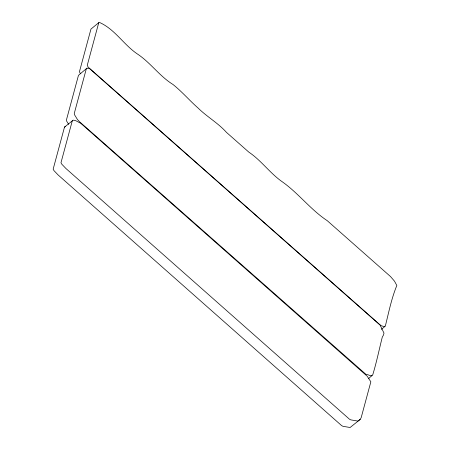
<?xml version="1.0" encoding="UTF-8"?>
<svg xmlns="http://www.w3.org/2000/svg" width="450" height="450" viewBox="0 0 450 450"><rect width="100%" height="100%" fill="white"/><g stroke="black" fill="none" stroke-linecap="round" stroke-linejoin="round"><path stroke-width="0.67" d="M64.496 127.125L53.156 169.155L53.983 170.634L58.14 174.977L341.657 425.644L343.012 426.319L350.106 427.5L360.208 419.4L361.181 417.634L370.851 381.803L367.127 376.144L80.747 123.3L75.549 120.583L73.164 120.15L64.496 127.125L65.34 126.585M72.321 120.69L60.981 162.72L61.807 164.199L65.959 168.536L349.481 419.209L350.837 419.884L357.924 421.065L360.208 419.4M98.769 22.652L87.261 65.317L88.177 67.14L380.143 324.911L381.33 325.744L383.873 326.543L385.341 326.008C388.755 312.39 391.483 298.423 396.844 285.474L394.47 281.137L390.544 276.576L327.24 220.68C310.832 209.841 298.71 193.534 282.713 182.104C270.186 173.554 261.422 160.549 248.839 152.134L226.507 132.418C218.171 123.058 207.039 116.871 198.129 108.084C189.461 100.468 181.997 91.648 172.935 84.448C159.368 76.056 150.255 62.291 136.884 53.64C123.497 44.376 114.722 29.222 99.619 22.5L98.769 22.652L90.951 29.087L79.436 71.752L80.353 73.575M368.415 378.737L372.724 374.861C376.56 362.385 379.119 349.644 382.309 337.056L383.439 335.143L383.991 333.107L380.087 325.119L89.415 68.484L86.979 68.136L78.469 75.341L66.454 119.88L66.651 121.106L68.608 124.301M86.979 68.136L86.293 68.906L74.272 113.439L74.475 114.666L77.411 119.464L79.526 121.719L366.216 374.574C368.28 374.22 369.866 376.234 372.066 375.733M381.392 329.366L385.043 326.363"/></g></svg>
